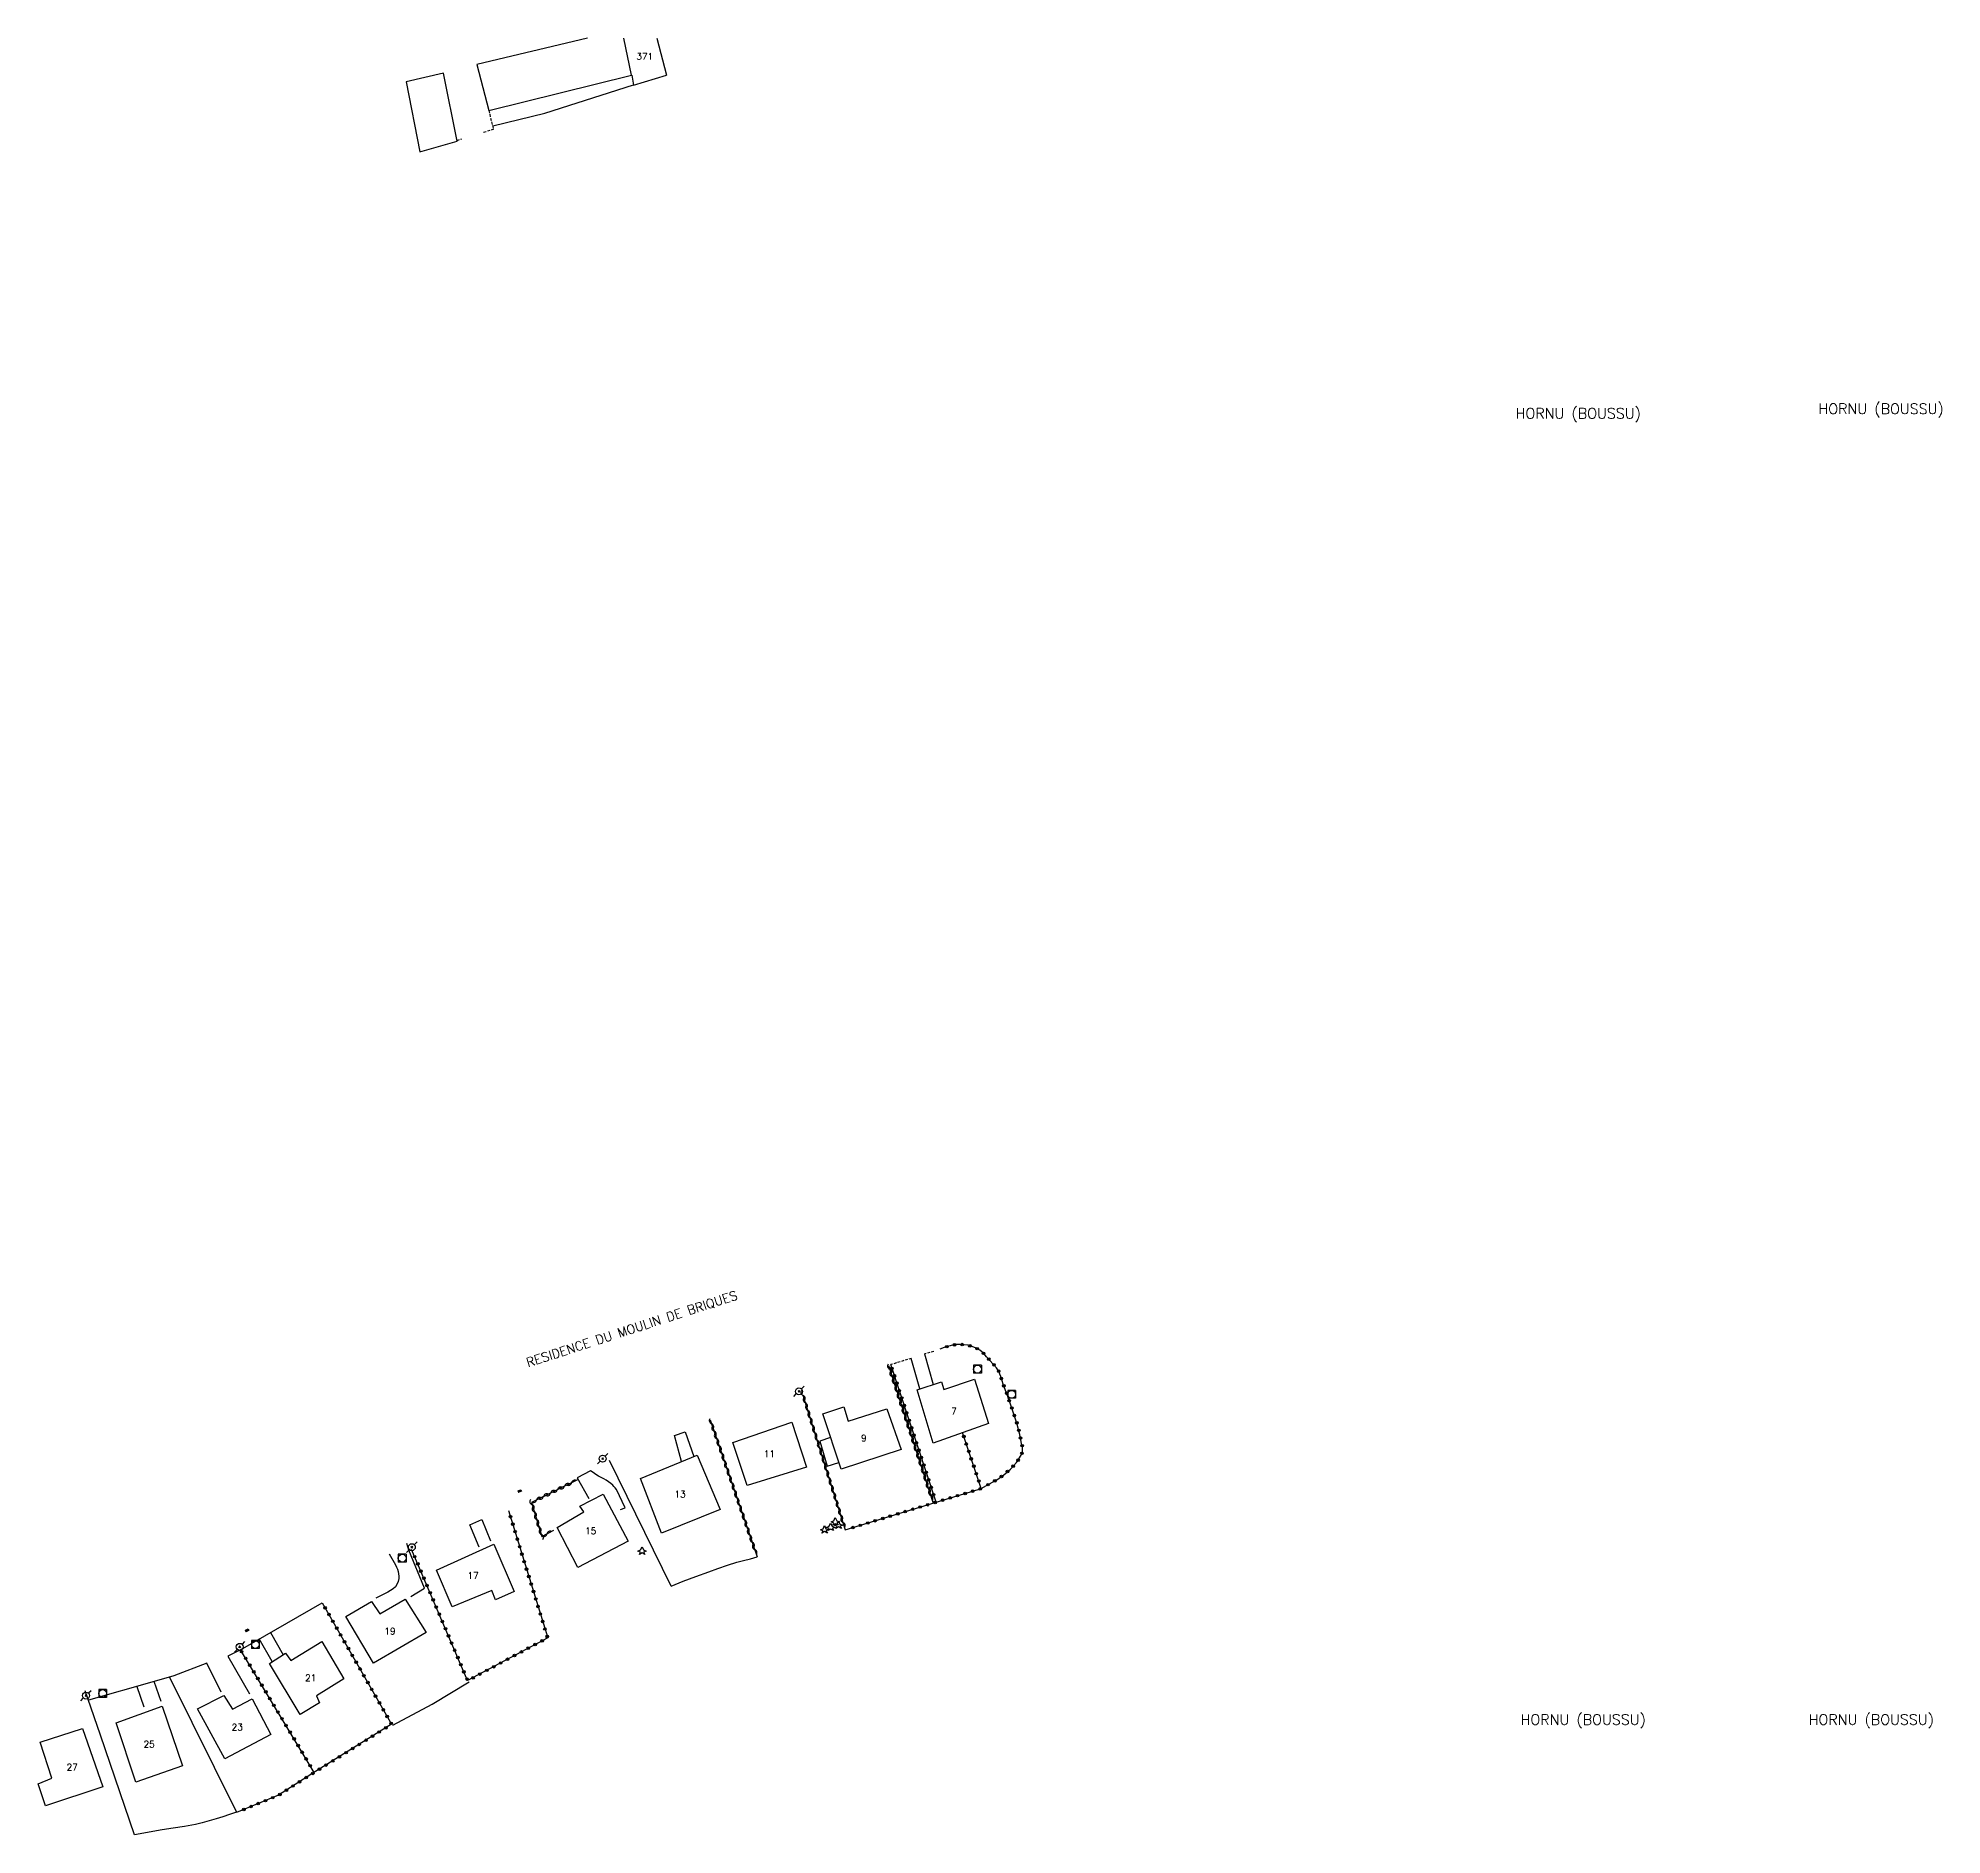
# Model space of a CAD drawing. Header units: millimetres. Extents: x 110176 to 111000, y 124073 to 124837.
# Drawn here: x 110176.2 to 110540.9, y 124492.2 to 124836.5 of the extents above; entities that cross this region are included whole.
import ezdxf
from ezdxf.enums import TextEntityAlignment as Align

# ---------------------------------------------------------------- set-up
doc = ezdxf.new("R2010")
doc.units = ezdxf.units.MM
doc.linetypes.add('DASHED', pattern=[0.75, 0.5, -0.25])
doc.layers.get('0').update_dxf_attribs({"linetype": 'CONTINUOUS'})
for name, color, linetype in [('W0014', 7, 'CONTINUOUS'), ('W0017', 7, 'CONTINUOUS'), ('W0101', 7, 'CONTINUOUS'), ('W0104', 1, 'CONTINUOUS'), ('W0112', 1, 'DASHED'), ('W0132', 7, 'CONTINUOUS'), ('W0303', 7, 'CONTINUOUS'), ('W0310', 3, 'CONTINUOUS'), ('W0323', 7, 'CONTINUOUS'), ('W0330', 7, 'CONTINUOUS'), ('W0401', 7, 'CONTINUOUS'), ('W0420', 7, 'CONTINUOUS'), ('W0473', 7, 'CONTINUOUS'), ('W0980', 7, 'CONTINUOUS'), ('W0989', 7, 'CONTINUOUS'), ('W0991', 7, 'CONTINUOUS'), ('W1102', 7, 'CONTINUOUS')]:
    doc.layers.add(name, color=color, linetype=linetype)
doc.styles.get("Standard").update_dxf_attribs({"font": 'romans.shx', "width": 0.85})

# ---------------------------------------------------------------- blocks, each defined once
blk = doc.blocks.new('T401')
for p, q in [((-0.3, 0.3), (0, 0.3)), ((-0.3, -0.25), (-0.3, 0.3)), ((-0.3, 0.15), (0, 0.15)), ((-0.3, 0), (0, 0)), ((0, 0.3), (0, -0.25)), ((-0.3, -0.15), (0, -0.15)), ((-0.3, -0.25), (-0.3, -0.3)), ((-0.3, -0.3), (0, -0.3)), ((0, -0.3), (0, -0.25))]:
    blk.add_line(p, q)
blk = doc.blocks.new('T420')
for p, q in [((0.75, 0.75), (-0.75, 0.75)), ((-0.75, 0.75), (-0.75, -0.75)), ((0.75, 0.75), (0.75, -0.75)), ((0.75, -0.75), (-0.75, -0.75))]:
    blk.add_line(p, q)
blk.add_ellipse((0, 0), major_axis=(-0.53, 0.53), ratio=1, start_param=3.926991, end_param=10.210176)
blk = doc.blocks.new('T473')
for p, q in [((-0.166667, 0.166667), (0.166667, -0.166667)), ((-0.166667, -0.166667), (0.166667, 0.166667)), ((0.500001, 0.500001), (1.000002, 1.000002)), ((-1.000002, -1.000002), (-0.500001, -0.500001))]:
    blk.add_line(p, q)
blk.add_ellipse((0, 0), major_axis=(0.471405, 0.471405), ratio=1, start_param=5.4977871438, end_param=11.780972451)
blk = doc.blocks.new('T303')
for p, q in [((-0.77, 0), (-0.28, 0.21)), ((-0.28, -0.21), (-0.77, 0)), ((-0.28, 0.21), (0, 0.83)), ((0, 0.83), (0.28, 0.21)), ((0.28, 0.21), (0.83, 0)), ((0.83, 0), (0.28, -0.21)), ((-0.49, -0.63), (-0.28, -0.21)), ((0, -0.35), (-0.49, -0.63)), ((0.56, -0.63), (0, -0.35)), ((0.28, -0.21), (0.56, -0.63))]:
    blk.add_line(p, q)
blk = doc.blocks.new('t323o')
at = {"color": 0, "linetype": 'Continuous'}
for radius in [0.25, 0.15]:
    blk.add_circle((0, 0), radius, dxfattribs=at)
blk = doc.blocks.new('t310o')
at = {"color": 0, "linetype": 'Continuous'}
for centre, start, end in [((-0.5, 0.38), 216.8699, 323.1304), ((0.5, -0.37), 36.8699, 143.1303)]:
    blk.add_arc(centre, 0.625, start, end, dxfattribs=at)

msp = doc.modelspace()

# ---------------------------------------------------------------- linework, layer by layer
at = {"layer": 'W0014'}
msp.add_lwpolyline([(110263.27, 124819.7), (110273.23, 124822.13), (110290.27, 124827.6)], dxfattribs=at)
at = {"layer": 'W0017'}
for points in [[(110345.97, 124584.4), (110347.63, 124578.52)], [(110345.13, 124577.7), (110343.47, 124583.55)], [(110299.42, 124563.77), (110298.07, 124568.8), (110300.13, 124569.47), (110301.83, 124564.77)], [(110287.77, 124554.57), (110288.67, 124554.93), (110286.97, 124558.43), (110286.73, 124558.73), (110286.5, 124559), (110286.27, 124559.27), (110285.87, 124559.6), (110285.43, 124559.9), (110285, 124560.2), (110284.53, 124560.47), (110284.03, 124560.73), (110283.53, 124561), (110283.03, 124561.33), (110282.53, 124561.67), (110282.03, 124562), (110279.47, 124560.67), (110281.7, 124556.7)], [(110260.7, 124547.37), (110258.9, 124551.67), (110261.17, 124552.67), (110262.83, 124548.57)], [(110247.6, 124537.9), (110250.23, 124539.5), (110247.23, 124546.8), (110246.79, 124548.08)], [(110243.46, 124546.09), (110244.67, 124543.97), (110244.83, 124543.53), (110245.03, 124543.13), (110245.17, 124542.7), (110245.23, 124542.27), (110245.3, 124541.8), (110245.27, 124541.37), (110245.13, 124540.8), (110244.93, 124540.23), (110244.63, 124539.77), (110244.2, 124539.37), (110243.7, 124539.07), (110243.17, 124538.77), (110242.4, 124538.37), (110241.63, 124537.97), (110240.87, 124537.6)], [(110214.93, 124527.73), (110230.6, 124536.73)], [(110221.03, 124525.45), (110218.55, 124529.8)], [(110220.67, 124531.02), (110223.1, 124526.77)], [(110214.93, 124527.73), (110212.5, 124526.5), (110216.7, 124519.27)], [(110208.53, 124525.17), (110202.17, 124522.7), (110198.4, 124521.63), (110185.83, 124518.08)], [(110211.27, 124519.57), (110208.53, 124525.17)], [(110195.07, 124520.7), (110196.4, 124516.8)], [(110199.77, 124517.77), (110198.43, 124521.63)]]:
    msp.add_lwpolyline(points, dxfattribs=at)
at = {"layer": 'W0101'}
for points in [[(110289.88, 124829.42), (110288.42, 124836.55)], [(110289.88, 124829.42), (110289.93, 124829.43), (110290.27, 124827.5)], [(110290.27, 124827.5), (110296.55, 124829.45)], [(110349.7, 124577.57), (110355.55, 124579.55), (110358.25, 124571.1), (110347.67, 124567.32), (110344.57, 124577.5)], [(110344.57, 124577.52), (110349.27, 124579.05), (110349.7, 124577.57)]]:
    msp.add_lwpolyline(points, dxfattribs=at)
for points in [[(110326.5, 124572.9), (110330.57, 124574.25), (110331.4, 124571.55), (110338.8, 124573.85), (110341.52, 124566.07), (110330, 124562.32)], [(110320.57, 124571.3), (110323.37, 124562.73), (110312.03, 124559.2), (110309.27, 124567.4)], [(110302.43, 124565.02), (110306.87, 124554.6), (110295.63, 124550.07), (110291.57, 124560.53)], [(110284.4, 124557.5), (110289.2, 124548.53), (110279.57, 124543.5), (110275.63, 124551.13), (110280.73, 124554.17), (110279.97, 124555.2)], [(110263.5, 124547.95), (110267.4, 124538.9), (110263.83, 124537.3), (110263.1, 124539.1), (110255.5, 124535.97), (110252.53, 124542.97)], [(110240.02, 124536.95), (110241.63, 124534.6), (110246.5, 124537.4), (110250.53, 124531.03), (110240.43, 124525.17), (110235.1, 124534.07)], [(110230.53, 124529.33), (110234.73, 124522.17), (110229.5, 124518.9), (110230.1, 124517.57), (110226.37, 124515.33), (110220.5, 124525.1), (110223.57, 124527.07), (110224.57, 124525.67)], [(110211.92, 124506.83), (110206.73, 124516.4), (110211.73, 124518.97), (110213.4, 124516.3), (110217.2, 124518.33), (110220.73, 124511.5)], [(110203.82, 124505.47), (110194.9, 124502.33), (110191.1, 124513.73), (110199.97, 124516.9)], [(110184.67, 124512.62), (110188.57, 124501.43), (110177.57, 124497.8), (110176.17, 124502), (110178.83, 124503.1), (110176.57, 124510)]]:
    msp.add_lwpolyline(points, close=True, dxfattribs=at)
at = {"layer": 'W0104'}
msp.add_lwpolyline([(110327.98, 124568.4), (110325.92, 124567.67), (110327.35, 124562.92), (110329.58, 124563.6)], dxfattribs=at)
at = {"layer": 'W0112'}
for points in [[(110262.5, 124822.67), (110263.43, 124819.07), (110261.47, 124818.43)], [(110256.43, 124816.92), (110257.37, 124817.27)], [(110347.75, 124584.87), (110345.97, 124584.4)], [(110343.47, 124583.55), (110339.52, 124582.35)]]:
    msp.add_lwpolyline(points, dxfattribs=at)
at = {"layer": 'W0132'}
for points in [[(110281.44, 124836.55), (110260.2, 124831.5), (110262.5, 124822.67), (110289.88, 124829.42)], [(110256.43, 124816.8), (110253.83, 124829.8), (110246.67, 124828.17)], [(110246.67, 124828.17), (110249.33, 124814.77), (110256.43, 124816.8)]]:
    msp.add_lwpolyline(points, dxfattribs=at)
at = {"layer": 'W0310'}
for points in [[(110339.08, 124582.2), (110347.65, 124555.83)], [(110322.7, 124576.5), (110330.82, 124550.68)], [(110304.93, 124571.77), (110313.93, 124545.5)], [(110279.63, 124560.35), (110270.67, 124555.93), (110272.7, 124549.43), (110275, 124550.63)]]:
    msp.add_lwpolyline(points, dxfattribs=at)
at = {"layer": 'W0323'}
for points in [[(110356.87, 124558.62), (110358.35, 124559.45), (110359.82, 124560.27), (110361.17, 124561.22), (110362.45, 124562.35), (110363.62, 124563.57), (110364.5, 124565), (110364.6, 124565.22), (110364.7, 124565.45), (110364.77, 124565.67), (110364.8, 124566), (110364.8, 124566.35), (110364.75, 124566.7), (110364.67, 124566.97), (110364.6, 124567.27), (110364.52, 124567.55), (110364.42, 124568.02), (110364.35, 124568.5), (110364.25, 124568.97), (110363.7, 124571.12), (110363, 124573.22), (110362.27, 124575.32), (110361.77, 124576.77), (110361.22, 124578.2), (110360.72, 124579.65), (110360.6, 124580.1), (110360.45, 124580.52), (110360.3, 124580.95), (110359.8, 124581.75), (110359.15, 124582.47), (110358.5, 124583.17), (110357.9, 124583.87), (110357.3, 124584.52), (110356.62, 124585.1), (110355.9, 124585.52), (110355.1, 124585.85), (110354.27, 124586.07), (110353.57, 124586.17), (110352.85, 124586.22), (110352.12, 124586.2), (110351.52, 124586.12), (110350.92, 124585.97), (110350.35, 124585.82), (110349.87, 124585.67), (110349.42, 124585.5), (110348.95, 124585.32)], [(110348.2, 124556), (110339.52, 124582.35)], [(110356.87, 124558.62), (110353.27, 124569.32)], [(110330.82, 124550.68), (110348.2, 124556), (110356.9, 124558.6)], [(110266.3, 124554.4), (110273.8, 124530), (110258.47, 124521.8), (110247.73, 124546.93)], [(110230.6, 124536.73), (110243.9, 124513.43), (110229.33, 124504.37), (110222.23, 124499.83), (110214.18, 124496.52)], [(110229.08, 124504.22), (110214.93, 124527.73)]]:
    msp.add_lwpolyline(points, dxfattribs=at)
at = {"layer": 'W0330'}
for points in [[(110297.47, 124539.93), (110285.67, 124564)], [(110297.47, 124539.93), (110299.77, 124540.83), (110302.2, 124541.73), (110304.67, 124542.63), (110306.43, 124543.27), (110308.23, 124543.9), (110310.03, 124544.47), (110311.33, 124544.83), (110312.67, 124545.17), (110313.93, 124545.5)], [(110201.33, 124522.47), (110214.17, 124496.57), (110212.87, 124496.13), (110211.57, 124495.7), (110210.27, 124495.3), (110208.97, 124494.93), (110207.63, 124494.57), (110206.3, 124494.23), (110204.2, 124493.83), (110202.07, 124493.53), (110199.93, 124493.2), (110198.17, 124492.9), (110196.4, 124492.57), (110194.63, 124492.23), (110188.1, 124511.37), (110185.73, 124518.37), (110185.16, 124519.86)], [(110244.13, 124513.27), (110251.7, 124517.27), (110258.77, 124521.57)]]:
    msp.add_lwpolyline(points, dxfattribs=at)
at = {"layer": 'W1102'}
msp.add_lwpolyline([(110294.74, 124836.55), (110296.55, 124829.45)], dxfattribs=at)

# ---------------------------------------------------------------- block references
at = {"layer": 'W0303'}
for p in [(110326.83, 124550.7), (110328, 124551.17), (110328.9, 124552.2), (110329.5, 124551.6), (110291.87, 124546.63)]:
    msp.add_blockref('T303', p, dxfattribs=at)
at = {"layer": 'W0310'}
for p, rotation in [((110339.31, 124581.51), 287.9996901754749), ((110339.77, 124580.08), 287.9996901754749), ((110322.72, 124576.44), 287.4534207289969), ((110340.23, 124578.66), 287.9996901754749), ((110340.7, 124577.23), 287.9996901754749), ((110341.16, 124575.81), 287.9996901754749), ((110323.17, 124575.01), 287.4534207289969), ((110323.62, 124573.58), 287.4534207289969), ((110324.07, 124572.15), 287.4534207289969), ((110341.62, 124574.38), 287.9996901754749), ((110342.09, 124572.95), 287.9996901754749), ((110305.18, 124571.04), 288.9132671874942), ((110305.67, 124569.62), 288.9132671874942), ((110306.15, 124568.2), 288.9132671874942), ((110324.52, 124570.72), 287.4534207289969), ((110324.97, 124569.29), 287.4534207289969), ((110342.55, 124571.53), 287.9996901754749), ((110343.01, 124570.1), 287.9996901754749), ((110343.48, 124568.67), 287.9996901754749), ((110306.64, 124566.79), 288.9132671874942), ((110307.13, 124565.37), 288.9132671874942), ((110325.42, 124567.85), 287.4534207289969), ((110325.87, 124566.42), 287.4534207289969), ((110326.32, 124564.99), 287.4534207289969), ((110343.94, 124567.25), 287.9996901754749), ((110344.41, 124565.82), 287.9996901754749), ((110307.61, 124563.95), 288.9132671874942), ((110308.1, 124562.53), 288.9132671874942), ((110308.58, 124561.11), 288.9132671874942), ((110326.77, 124563.56), 287.4534207289969), ((110327.22, 124562.13), 287.4534207289969), ((110344.87, 124564.39), 287.9996901754749), ((110345.33, 124562.97), 287.9996901754749), ((110345.8, 124561.54), 287.9996901754749), ((110274.34, 124557.74), 206.2266487897996), ((110275.69, 124558.41), 206.2266487897996), ((110277.03, 124559.07), 206.2266487897996), ((110278.38, 124559.73), 206.2266487897996), ((110309.07, 124559.69), 288.9132671874942), ((110309.56, 124558.27), 288.9132671874942), ((110327.67, 124560.7), 287.4534207289969), ((110328.12, 124559.27), 287.4534207289969), ((110328.57, 124557.84), 287.4534207289969), ((110346.26, 124560.11), 287.9996901754749), ((110346.72, 124558.69), 287.9996901754749), ((110347.19, 124557.26), 287.9996901754749), ((110270.79, 124555.55), 287.3680769446777), ((110271.65, 124556.42), 206.2266487897996), ((110271.24, 124554.12), 287.3680769446777), ((110273, 124557.08), 206.2266487897996), ((110310.04, 124556.85), 288.9132671874942), ((110310.53, 124555.43), 288.9132671874942), ((110311.02, 124554.01), 288.9132671874942), ((110329.02, 124556.41), 287.4534207289969), ((110329.47, 124554.98), 287.4534207289969), ((110329.92, 124553.54), 287.4534207289969), ((110271.68, 124552.68), 287.3680769446777), ((110272.13, 124551.25), 287.3680769446777), ((110311.5, 124552.6), 288.9132671874942), ((110311.99, 124551.18), 288.9132671874942), ((110330.37, 124552.11), 287.4534207289969), ((110272.58, 124549.82), 287.3680769446777), ((110273.67, 124549.94), 27.55281157663108), ((110312.47, 124549.76), 288.9132671874942), ((110312.96, 124548.34), 288.9132671874942), ((110313.45, 124546.92), 288.9132671874942)]:
    msp.add_blockref('t310o', p, dxfattribs=dict(at, rotation=rotation))
at = {"layer": 'W0323'}
for p, rotation in [((110350.27, 124585.79), 197.2526521659412), ((110351.73, 124586.15), 187.8759317565031), ((110353.22, 124586.19), 176.0109362857264), ((110354.7, 124585.95), 165.398727714812), ((110356.09, 124585.41), 149.8181472509499), ((110357.29, 124584.52), 139.5163556611717), ((110358.3, 124583.4), 130.6012946453968), ((110339.75, 124581.64), 108.2383755612156), ((110340.22, 124580.22), 108.2383755612156), ((110359.31, 124582.3), 132.1940396803837), ((110360.2, 124581.1), 122.0053832079898), ((110340.69, 124578.79), 108.2383755612156), ((110341.16, 124577.37), 108.2383755612156), ((110360.71, 124579.69), 104.5742161974834), ((110361.19, 124578.28), 109.0256060376041), ((110361.73, 124576.87), 110.9973109904979), ((110341.63, 124575.95), 108.2383755612156), ((110342.1, 124574.52), 108.2383755612156), ((110342.57, 124573.1), 108.2383755612156), ((110362.22, 124575.46), 109.0256060374269), ((110362.71, 124574.04), 109.2414193995815), ((110363.2, 124572.62), 108.4349488228029), ((110343.04, 124571.67), 108.2383755612156), ((110343.51, 124570.25), 108.2383755612156), ((110363.67, 124571.2), 108.4349488228029), ((110364.05, 124569.75), 104.3493320430571), ((110343.97, 124568.82), 108.2383755612156), ((110344.44, 124567.4), 108.2383755612156), ((110344.91, 124565.97), 108.2383755612156), ((110353.52, 124568.57), 108.5954407827193), ((110354, 124567.15), 108.5954407827193), ((110354.48, 124565.73), 108.5954407827193), ((110364.38, 124568.29), 97.89746415619828), ((110364.66, 124565.35), 66.7717379316588), ((110364.71, 124566.82), 107.2684538742403), ((110345.38, 124564.55), 108.2383755612156), ((110345.85, 124563.12), 108.2383755612156), ((110346.32, 124561.7), 108.2383755612156), ((110354.95, 124564.3), 108.5954407827193), ((110355.43, 124562.88), 108.5954407827193), ((110361.89, 124561.86), 41.44728909625587), ((110362.97, 124562.9), 46.20149707963749), ((110363.92, 124564.05), 58.35904753018115), ((110346.79, 124560.27), 108.2383755612156), ((110347.26, 124558.85), 108.2383755612156), ((110355.22, 124558.1), 16.63880567046673), ((110355.91, 124561.46), 108.5954407827193), ((110356.39, 124560.04), 108.5954407827193), ((110356.65, 124558.53), 16.63880567046673), ((110358.17, 124559.35), 29.3228898220097), ((110359.48, 124560.08), 29.11425956337001), ((110360.73, 124560.91), 35.13419305671676), ((110343.73, 124554.63), 17.00748597846641), ((110345.16, 124555.07), 17.00748597846641), ((110346.6, 124555.51), 17.00748597846641), ((110347.73, 124557.42), 108.2383755612156), ((110348.03, 124555.95), 17.00748597846641), ((110349.47, 124556.38), 16.63880567046673), ((110350.9, 124556.81), 16.63880567046673), ((110352.34, 124557.24), 16.63880567046673), ((110353.78, 124557.67), 16.63880567046673), ((110266.67, 124553.21), 287.0862267288693), ((110267.11, 124551.78), 287.0862267288693), ((110332.25, 124551.12), 17.00748597846641), ((110333.69, 124551.56), 17.00748597846641), ((110335.12, 124552), 17.00748597846641), ((110336.55, 124552.44), 17.00748597846641), ((110337.99, 124552.88), 17.00748597846641), ((110339.42, 124553.32), 17.00748597846641), ((110340.86, 124553.75), 17.00748597846641), ((110342.29, 124554.19), 17.00748597846641), ((110267.55, 124550.34), 287.0862267288693), ((110267.99, 124548.91), 287.0862267288693), ((110268.43, 124547.48), 287.0862267288693), ((110248.32, 124545.55), 113.1267413085244), ((110248.91, 124544.17), 113.1267413085244), ((110268.87, 124546.04), 287.0862267288693), ((110269.31, 124544.61), 287.0862267288693), ((110249.5, 124542.79), 113.1267413085244), ((110250.09, 124541.42), 113.1267413085244), ((110250.68, 124540.04), 113.1267413085244), ((110269.75, 124543.17), 287.0862267288693), ((110270.19, 124541.74), 287.0862267288693), ((110270.63, 124540.31), 287.0862267288693), ((110251.27, 124538.66), 113.1267413085244), ((110251.86, 124537.28), 113.1267413085244), ((110271.07, 124538.87), 287.0862267288693), ((110271.51, 124537.44), 287.0862267288693), ((110231.15, 124535.76), 299.7183922652959), ((110231.9, 124534.46), 299.7183922652959), ((110232.64, 124533.16), 299.7183922652959), ((110252.45, 124535.9), 113.1267413085244), ((110253.04, 124534.52), 113.1267413085244), ((110253.62, 124533.14), 113.1267413085244), ((110271.95, 124536.01), 287.0862267288693), ((110272.39, 124534.57), 287.0862267288693), ((110272.84, 124533.14), 287.0862267288693), ((110233.38, 124531.85), 299.7183922652959), ((110234.13, 124530.55), 299.7183922652959), ((110234.87, 124529.25), 299.7183922652959), ((110254.21, 124531.76), 113.1267413085244), ((110254.8, 124530.38), 113.1267413085244), ((110255.39, 124529), 113.1267413085244), ((110271.4, 124528.72), 208.1376144705648), ((110272.73, 124529.43), 208.1376144705648), ((110273.28, 124531.7), 287.0862267288693), ((110273.72, 124530.27), 287.0862267288693), ((110215.16, 124527.35), 121.0360788548572), ((110215.94, 124526.07), 121.0360788548572), ((110235.62, 124527.95), 299.7183922652959), ((110236.36, 124526.64), 299.7183922652959), ((110237.1, 124525.34), 299.7183922652959), ((110255.98, 124527.62), 113.1267413085244), ((110256.57, 124526.24), 113.1267413085244), ((110264.79, 124525.18), 208.1376144705648), ((110266.11, 124525.89), 208.1376144705648), ((110267.44, 124526.6), 208.1376144705648), ((110268.76, 124527.3), 208.1376144705648), ((110270.08, 124528.01), 208.1376144705648), ((110216.71, 124524.78), 121.0360788548572), ((110217.48, 124523.5), 121.0360788548572), ((110218.26, 124522.21), 121.0360788548572), ((110237.85, 124524.04), 299.7183922652959), ((110238.59, 124522.74), 299.7183922652959), ((110239.33, 124521.43), 299.7183922652959), ((110257.16, 124524.86), 113.1267413085244), ((110257.75, 124523.48), 113.1267413085244), ((110258.34, 124522.1), 113.1267413085244), ((110259.5, 124522.35), 208.1376144705648), ((110260.82, 124523.06), 208.1376144705648), ((110262.14, 124523.77), 208.1376144705648), ((110263.47, 124524.47), 208.1376144705648), ((110219.03, 124520.93), 121.0360788548572), ((110219.8, 124519.64), 121.0360788548572), ((110220.58, 124518.35), 121.0360788548572), ((110240.08, 124520.13), 299.7183922652959), ((110240.82, 124518.83), 299.7183922652959), ((110221.35, 124517.07), 121.0360788548572), ((110222.12, 124515.78), 121.0360788548572), ((110222.9, 124514.5), 121.0360788548572), ((110241.56, 124517.53), 299.7183922652959), ((110242.31, 124516.22), 299.7183922652959), ((110243.05, 124514.92), 299.7183922652959), ((110223.67, 124513.21), 121.0360788548572), ((110224.44, 124511.93), 121.0360788548572), ((110225.22, 124510.64), 121.0360788548572), ((110240.26, 124511.17), 211.8967144128143), ((110241.53, 124511.96), 211.8967144128143), ((110242.81, 124512.75), 211.8967144128143), ((110243.8, 124513.62), 299.7183922652959), ((110225.99, 124509.36), 121.0360788548572), ((110226.76, 124508.07), 121.0360788548572), ((110233.89, 124507.2), 211.8967144128143), ((110235.17, 124508), 211.8967144128143), ((110236.44, 124508.79), 211.8967144128143), ((110237.71, 124509.58), 211.8967144128143), ((110238.99, 124510.37), 211.8967144128143), ((110227.54, 124506.79), 121.0360788548572), ((110227.54, 124503.22), 212.5619573930277), ((110228.31, 124505.5), 121.0360788548572), ((110228.8, 124504.03), 212.5619573930277), ((110230.07, 124504.83), 211.8967144128143), ((110231.34, 124505.62), 211.8967144128143), ((110232.62, 124506.41), 211.8967144128143), ((110222.48, 124499.99), 212.5619573930277), ((110223.74, 124500.8), 212.5619573930277), ((110225.01, 124501.61), 212.5619573930277), ((110226.27, 124502.41), 212.5619573930277), ((110215.57, 124497.09), 202.3880101699629), ((110216.96, 124497.66), 202.3880101699629), ((110218.34, 124498.23), 202.3880101699629), ((110219.73, 124498.8), 202.3880101699629), ((110221.12, 124499.37), 202.3880101699629)]:
    msp.add_blockref('t323o', p, dxfattribs=dict(at, rotation=rotation))
at = {"layer": 'W0401'}
for p, rotation in [((110268.5, 124558), 292.4684443552232), ((110216.27, 124531.3), 298.3149633413491)]:
    msp.add_blockref('T401', p, dxfattribs=dict(at, rotation=rotation))
at = {"layer": 'W0420'}
for p in [(110356.15, 124581.47), (110362.7, 124576.65), (110245.93, 124545.27), (110217.8, 124528.73), (110188.53, 124519.33)]:
    msp.add_blockref('T420', p, dxfattribs=at)
at = {"layer": 'W0473'}
for p in [(110321.93, 124577.23), (110284.33, 124564.33), (110247.77, 124547.37), (110214.8, 124528.27), (110185.33, 124518.93)]:
    msp.add_blockref('T473', p, dxfattribs=at)

# ---------------------------------------------------------------- texts
at = {"layer": 'W0980'}
for p in [(110529.26, 124765.37), (110471.24, 124764.5), (110472.19, 124514.19), (110527.38, 124514.19)]:
    msp.add_text('HORNU (BOUSSU)', height=2, dxfattribs=at).set_placement(p, align=Align.MIDDLE)
at = {"layer": 'W0989'}
msp.add_text('RESIDENCE DU MOULIN DE BRIQUES', height=1.75, rotation=17.9523, dxfattribs=at).set_placement((110270.03, 124581.85))
at = {"layer": 'W0991'}
for s, p in [('371', (110292.39, 124833.04)), ('7', (110351.65, 124573.43)), ('11', (110316.27, 124565.25)), ('9', (110334.38, 124568.28)), ('13', (110299.17, 124557.54)), ('15', (110282.05, 124550.5)), ('17', (110259.52, 124541.96)), ('19', (110243.57, 124531.28)), ('21', (110228.4, 124522.33)), ('23', (110214.32, 124512.9)), ('25', (110197.45, 124509.62)), ('27', (110182.7, 124505.21))]:
    msp.add_text(s, height=1.25, dxfattribs=at).set_placement(p, align=Align.MIDDLE_CENTER)

doc.saveas('drawing.dxf')
